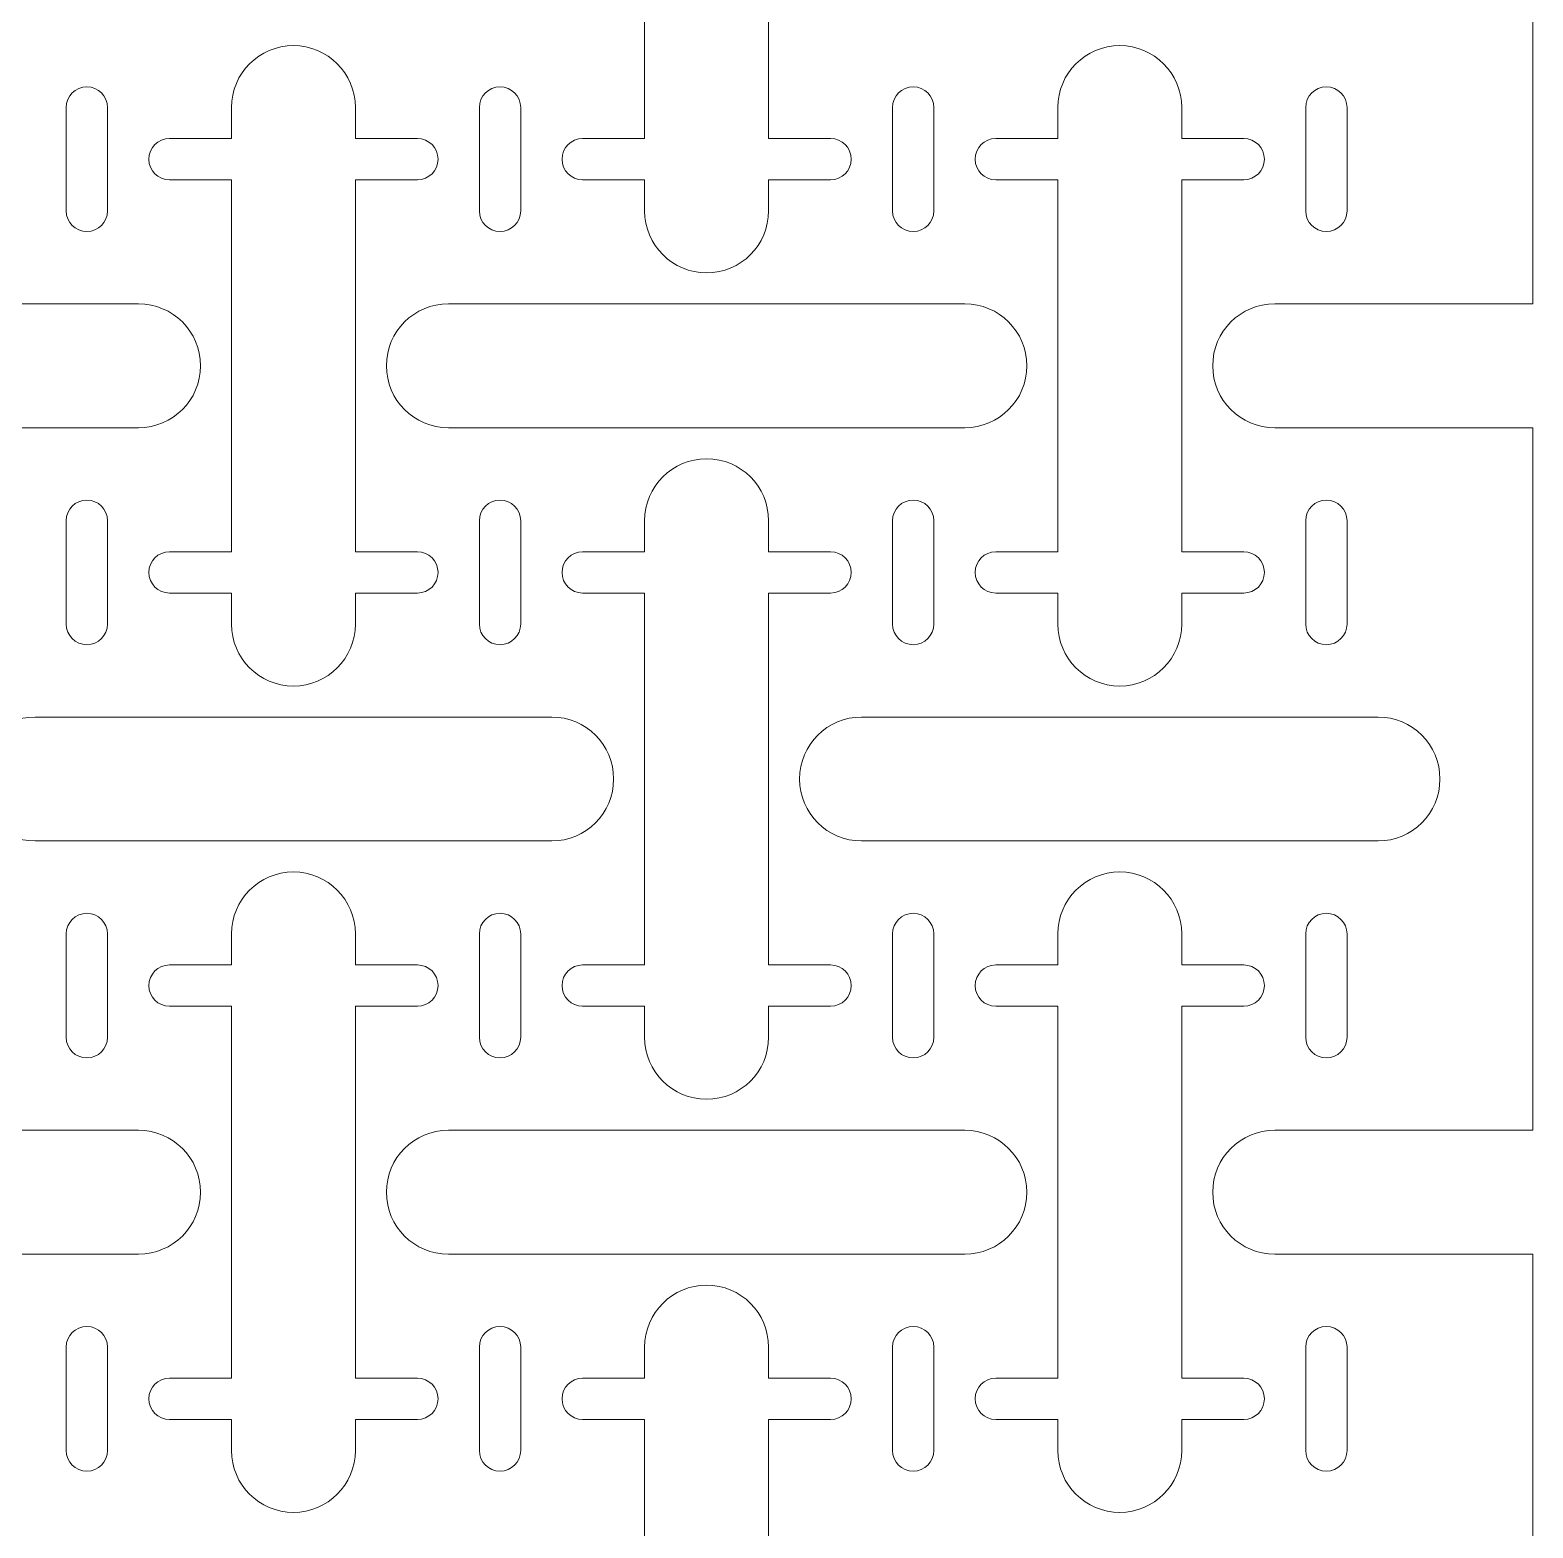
# Model space of a CAD drawing. Header units: metres. Extents: x 0 to 140, y 0 to 240.
# Drawn here: x 103.62 to 140, y 81.88 to 118.12 of the extents above; entities that cross this region are included whole.
import ezdxf

# ---------------------------------------------------------------- set-up
doc = ezdxf.new("R2010")
doc.units = ezdxf.units.M
doc.layers.add('TOP', color=1, linetype='Continuous', lineweight=0)

msp = doc.modelspace()

# ---------------------------------------------------------------- linework, layer by layer
at = {"layer": 'TOP'}
for p, q in [((140, 111.5), (140, 128.5)), ((118.5, 115.5), (118.5, 124.5)), ((121.5, 115.5), (121.5, 124.5)), ((104.5, 113.75), (104.5, 116.25)), ((104.5, 113.75), (104.5, 116.25)), ((104.5, 113.75), (104.5, 116.25)), ((104.5, 113.75), (104.5, 116.25)), ((104.5, 113.75), (104.5, 116.25)), ((104.5, 113.75), (104.5, 116.25)), ((104.5, 113.75), (104.5, 116.25)), ((104.5, 113.75), (104.5, 116.25)), ((104.5, 113.75), (104.5, 116.25)), ((104.5, 113.75), (104.5, 116.25)), ((104.5, 113.75), (104.5, 116.25)), ((104.5, 113.75), (104.5, 116.25)), ((104.5, 113.75), (104.5, 116.25)), ((105.5, 113.75), (105.5, 116.25)), ((105.5, 113.75), (105.5, 116.25)), ((105.5, 113.75), (105.5, 116.25)), ((105.5, 113.75), (105.5, 116.25)), ((105.5, 113.75), (105.5, 116.25)), ((105.5, 113.75), (105.5, 116.25)), ((105.5, 113.75), (105.5, 116.25)), ((105.5, 113.75), (105.5, 116.25)), ((105.5, 113.75), (105.5, 116.25)), ((105.5, 113.75), (105.5, 116.25)), ((105.5, 113.75), (105.5, 116.25)), ((105.5, 113.75), (105.5, 116.25)), ((105.5, 113.75), (105.5, 116.25)), ((108.5, 115.5), (108.5, 116.25)), ((111.5, 115.5), (111.5, 116.25)), ((114.5, 113.75), (114.5, 116.25)), ((114.5, 113.75), (114.5, 116.25)), ((114.5, 113.75), (114.5, 116.25)), ((114.5, 113.75), (114.5, 116.25)), ((114.5, 113.75), (114.5, 116.25)), ((114.5, 113.75), (114.5, 116.25)), ((114.5, 113.75), (114.5, 116.25)), ((114.5, 113.75), (114.5, 116.25)), ((114.5, 113.75), (114.5, 116.25)), ((114.5, 113.75), (114.5, 116.25)), ((114.5, 113.75), (114.5, 116.25)), ((114.5, 113.75), (114.5, 116.25)), ((114.5, 113.75), (114.5, 116.25)), ((115.5, 113.75), (115.5, 116.25)), ((115.5, 113.75), (115.5, 116.25)), ((115.5, 113.75), (115.5, 116.25)), ((115.5, 113.75), (115.5, 116.25)), ((115.5, 113.75), (115.5, 116.25)), ((115.5, 113.75), (115.5, 116.25)), ((115.5, 113.75), (115.5, 116.25)), ((115.5, 113.75), (115.5, 116.25)), ((115.5, 113.75), (115.5, 116.25)), ((115.5, 113.75), (115.5, 116.25)), ((115.5, 113.75), (115.5, 116.25)), ((115.5, 113.75), (115.5, 116.25)), ((115.5, 113.75), (115.5, 116.25)), ((124.5, 113.75), (124.5, 116.25)), ((124.5, 113.75), (124.5, 116.25)), ((124.5, 113.75), (124.5, 116.25)), ((124.5, 113.75), (124.5, 116.25)), ((124.5, 113.75), (124.5, 116.25)), ((124.5, 113.75), (124.5, 116.25)), ((124.5, 113.75), (124.5, 116.25)), ((124.5, 113.75), (124.5, 116.25)), ((124.5, 113.75), (124.5, 116.25)), ((124.5, 113.75), (124.5, 116.25)), ((124.5, 113.75), (124.5, 116.25)), ((124.5, 113.75), (124.5, 116.25)), ((124.5, 113.75), (124.5, 116.25)), ((125.5, 113.75), (125.5, 116.25)), ((125.5, 113.75), (125.5, 116.25)), ((125.5, 113.75), (125.5, 116.25)), ((125.5, 113.75), (125.5, 116.25)), ((125.5, 113.75), (125.5, 116.25)), ((125.5, 113.75), (125.5, 116.25)), ((125.5, 113.75), (125.5, 116.25)), ((125.5, 113.75), (125.5, 116.25)), ((125.5, 113.75), (125.5, 116.25)), ((125.5, 113.75), (125.5, 116.25)), ((125.5, 113.75), (125.5, 116.25)), ((125.5, 113.75), (125.5, 116.25)), ((125.5, 113.75), (125.5, 116.25)), ((128.5, 115.5), (128.5, 116.25)), ((131.5, 115.5), (131.5, 116.25)), ((134.5, 113.75), (134.5, 116.25)), ((134.5, 113.75), (134.5, 116.25)), ((134.5, 113.75), (134.5, 116.25)), ((134.5, 113.75), (134.5, 116.25)), ((134.5, 113.75), (134.5, 116.25)), ((134.5, 113.75), (134.5, 116.25)), ((134.5, 113.75), (134.5, 116.25)), ((134.5, 113.75), (134.5, 116.25)), ((134.5, 113.75), (134.5, 116.25)), ((134.5, 113.75), (134.5, 116.25)), ((134.5, 113.75), (134.5, 116.25)), ((134.5, 113.75), (134.5, 116.25)), ((134.5, 113.75), (134.5, 116.25)), ((135.5, 113.75), (135.5, 116.25)), ((135.5, 113.75), (135.5, 116.25)), ((135.5, 113.75), (135.5, 116.25)), ((135.5, 113.75), (135.5, 116.25)), ((135.5, 113.75), (135.5, 116.25)), ((135.5, 113.75), (135.5, 116.25)), ((135.5, 113.75), (135.5, 116.25)), ((135.5, 113.75), (135.5, 116.25)), ((135.5, 113.75), (135.5, 116.25)), ((135.5, 113.75), (135.5, 116.25)), ((135.5, 113.75), (135.5, 116.25)), ((135.5, 113.75), (135.5, 116.25)), ((135.5, 113.75), (135.5, 116.25)), ((107, 115.5), (108.5, 115.5)), ((113, 115.5), (111.5, 115.5)), ((117, 115.5), (118.5, 115.5)), ((123, 115.5), (121.5, 115.5)), ((127, 115.5), (128.5, 115.5)), ((133, 115.5), (131.5, 115.5)), ((108.5, 114.5), (107, 114.5)), ((108.5, 105.5), (108.5, 114.5)), ((111.5, 105.5), (111.5, 114.5)), ((111.5, 114.5), (113, 114.5)), ((118.5, 114.5), (117, 114.5)), ((118.5, 113.75), (118.5, 114.5)), ((121.5, 113.75), (121.5, 114.5)), ((121.5, 114.5), (123, 114.5)), ((128.5, 114.5), (127, 114.5)), ((128.5, 105.5), (128.5, 114.5)), ((131.5, 105.5), (131.5, 114.5)), ((131.5, 114.5), (133, 114.5)), ((93.75, 111.5), (106.25, 111.5)), ((113.75, 111.5), (126.25, 111.5)), ((133.75, 111.5), (140, 111.5)), ((93.75, 108.5), (106.25, 108.5)), ((113.75, 108.5), (126.25, 108.5)), ((133.75, 108.5), (140, 108.5)), ((140, 91.5), (140, 108.5)), ((104.5, 103.75), (104.5, 106.25)), ((104.5, 103.75), (104.5, 106.25)), ((104.5, 103.75), (104.5, 106.25)), ((104.5, 103.75), (104.5, 106.25)), ((104.5, 103.75), (104.5, 106.25)), ((104.5, 103.75), (104.5, 106.25)), ((104.5, 103.75), (104.5, 106.25)), ((104.5, 103.75), (104.5, 106.25)), ((104.5, 103.75), (104.5, 106.25)), ((104.5, 103.75), (104.5, 106.25)), ((104.5, 103.75), (104.5, 106.25)), ((104.5, 103.75), (104.5, 106.25)), ((104.5, 103.75), (104.5, 106.25)), ((105.5, 103.75), (105.5, 106.25)), ((105.5, 103.75), (105.5, 106.25)), ((105.5, 103.75), (105.5, 106.25)), ((105.5, 103.75), (105.5, 106.25)), ((105.5, 103.75), (105.5, 106.25)), ((105.5, 103.75), (105.5, 106.25)), ((105.5, 103.75), (105.5, 106.25)), ((105.5, 103.75), (105.5, 106.25)), ((105.5, 103.75), (105.5, 106.25)), ((105.5, 103.75), (105.5, 106.25)), ((105.5, 103.75), (105.5, 106.25)), ((105.5, 103.75), (105.5, 106.25)), ((105.5, 103.75), (105.5, 106.25)), ((114.5, 103.75), (114.5, 106.25)), ((114.5, 103.75), (114.5, 106.25)), ((114.5, 103.75), (114.5, 106.25)), ((114.5, 103.75), (114.5, 106.25)), ((114.5, 103.75), (114.5, 106.25)), ((114.5, 103.75), (114.5, 106.25)), ((114.5, 103.75), (114.5, 106.25)), ((114.5, 103.75), (114.5, 106.25)), ((114.5, 103.75), (114.5, 106.25)), ((114.5, 103.75), (114.5, 106.25)), ((114.5, 103.75), (114.5, 106.25)), ((114.5, 103.75), (114.5, 106.25)), ((114.5, 103.75), (114.5, 106.25)), ((115.5, 103.75), (115.5, 106.25)), ((115.5, 103.75), (115.5, 106.25)), ((115.5, 103.75), (115.5, 106.25)), ((115.5, 103.75), (115.5, 106.25)), ((115.5, 103.75), (115.5, 106.25)), ((115.5, 103.75), (115.5, 106.25)), ((115.5, 103.75), (115.5, 106.25)), ((115.5, 103.75), (115.5, 106.25)), ((115.5, 103.75), (115.5, 106.25)), ((115.5, 103.75), (115.5, 106.25)), ((115.5, 103.75), (115.5, 106.25)), ((115.5, 103.75), (115.5, 106.25)), ((115.5, 103.75), (115.5, 106.25)), ((118.5, 105.5), (118.5, 106.25)), ((121.5, 105.5), (121.5, 106.25)), ((124.5, 103.75), (124.5, 106.25)), ((124.5, 103.75), (124.5, 106.25)), ((124.5, 103.75), (124.5, 106.25)), ((124.5, 103.75), (124.5, 106.25)), ((124.5, 103.75), (124.5, 106.25)), ((124.5, 103.75), (124.5, 106.25)), ((124.5, 103.75), (124.5, 106.25)), ((124.5, 103.75), (124.5, 106.25)), ((124.5, 103.75), (124.5, 106.25)), ((124.5, 103.75), (124.5, 106.25)), ((124.5, 103.75), (124.5, 106.25)), ((124.5, 103.75), (124.5, 106.25)), ((124.5, 103.75), (124.5, 106.25)), ((125.5, 103.75), (125.5, 106.25)), ((125.5, 103.75), (125.5, 106.25)), ((125.5, 103.75), (125.5, 106.25)), ((125.5, 103.75), (125.5, 106.25)), ((125.5, 103.75), (125.5, 106.25)), ((125.5, 103.75), (125.5, 106.25)), ((125.5, 103.75), (125.5, 106.25)), ((125.5, 103.75), (125.5, 106.25)), ((125.5, 103.75), (125.5, 106.25)), ((125.5, 103.75), (125.5, 106.25)), ((125.5, 103.75), (125.5, 106.25)), ((125.5, 103.75), (125.5, 106.25)), ((125.5, 103.75), (125.5, 106.25)), ((134.5, 103.75), (134.5, 106.25)), ((134.5, 103.75), (134.5, 106.25)), ((134.5, 103.75), (134.5, 106.25)), ((134.5, 103.75), (134.5, 106.25)), ((134.5, 103.75), (134.5, 106.25)), ((134.5, 103.75), (134.5, 106.25)), ((134.5, 103.75), (134.5, 106.25)), ((134.5, 103.75), (134.5, 106.25)), ((134.5, 103.75), (134.5, 106.25)), ((134.5, 103.75), (134.5, 106.25)), ((134.5, 103.75), (134.5, 106.25)), ((134.5, 103.75), (134.5, 106.25)), ((134.5, 103.75), (134.5, 106.25)), ((135.5, 103.75), (135.5, 106.25)), ((135.5, 103.75), (135.5, 106.25)), ((135.5, 103.75), (135.5, 106.25)), ((135.5, 103.75), (135.5, 106.25)), ((135.5, 103.75), (135.5, 106.25)), ((135.5, 103.75), (135.5, 106.25)), ((135.5, 103.75), (135.5, 106.25)), ((135.5, 103.75), (135.5, 106.25)), ((135.5, 103.75), (135.5, 106.25)), ((135.5, 103.75), (135.5, 106.25)), ((135.5, 103.75), (135.5, 106.25)), ((135.5, 103.75), (135.5, 106.25)), ((135.5, 103.75), (135.5, 106.25)), ((107, 105.5), (108.5, 105.5)), ((113, 105.5), (111.5, 105.5)), ((117, 105.5), (118.5, 105.5)), ((123, 105.5), (121.5, 105.5)), ((127, 105.5), (128.5, 105.5)), ((133, 105.5), (131.5, 105.5)), ((108.5, 104.5), (107, 104.5)), ((108.5, 103.75), (108.5, 104.5)), ((111.5, 103.75), (111.5, 104.5)), ((111.5, 104.5), (113, 104.5)), ((118.5, 104.5), (117, 104.5)), ((118.5, 95.5), (118.5, 104.5)), ((121.5, 95.5), (121.5, 104.5)), ((121.5, 104.5), (123, 104.5)), ((128.5, 104.5), (127, 104.5)), ((128.5, 103.75), (128.5, 104.5)), ((131.5, 103.75), (131.5, 104.5)), ((131.5, 104.5), (133, 104.5)), ((103.75, 101.5), (116.25, 101.5)), ((123.75, 101.5), (136.25, 101.5)), ((103.75, 98.5), (116.25, 98.5)), ((123.75, 98.5), (136.25, 98.5)), ((104.5, 93.75), (104.5, 96.25)), ((104.5, 93.75), (104.5, 96.25)), ((104.5, 93.75), (104.5, 96.25)), ((104.5, 93.75), (104.5, 96.25)), ((104.5, 93.75), (104.5, 96.25)), ((104.5, 93.75), (104.5, 96.25)), ((104.5, 93.75), (104.5, 96.25)), ((104.5, 93.75), (104.5, 96.25)), ((104.5, 93.75), (104.5, 96.25)), ((104.5, 93.75), (104.5, 96.25)), ((104.5, 93.75), (104.5, 96.25)), ((104.5, 93.75), (104.5, 96.25)), ((104.5, 93.75), (104.5, 96.25)), ((105.5, 93.75), (105.5, 96.25)), ((105.5, 93.75), (105.5, 96.25)), ((105.5, 93.75), (105.5, 96.25)), ((105.5, 93.75), (105.5, 96.25)), ((105.5, 93.75), (105.5, 96.25)), ((105.5, 93.75), (105.5, 96.25)), ((105.5, 93.75), (105.5, 96.25)), ((105.5, 93.75), (105.5, 96.25)), ((105.5, 93.75), (105.5, 96.25)), ((105.5, 93.75), (105.5, 96.25)), ((105.5, 93.75), (105.5, 96.25)), ((105.5, 93.75), (105.5, 96.25)), ((105.5, 93.75), (105.5, 96.25)), ((108.5, 95.5), (108.5, 96.25)), ((111.5, 95.5), (111.5, 96.25)), ((114.5, 93.75), (114.5, 96.25)), ((114.5, 93.75), (114.5, 96.25)), ((114.5, 93.75), (114.5, 96.25)), ((114.5, 93.75), (114.5, 96.25)), ((114.5, 93.75), (114.5, 96.25)), ((114.5, 93.75), (114.5, 96.25)), ((114.5, 93.75), (114.5, 96.25)), ((114.5, 93.75), (114.5, 96.25)), ((114.5, 93.75), (114.5, 96.25)), ((114.5, 93.75), (114.5, 96.25)), ((114.5, 93.75), (114.5, 96.25)), ((114.5, 93.75), (114.5, 96.25)), ((114.5, 93.75), (114.5, 96.25)), ((115.5, 93.75), (115.5, 96.25)), ((115.5, 93.75), (115.5, 96.25)), ((115.5, 93.75), (115.5, 96.25)), ((115.5, 93.75), (115.5, 96.25)), ((115.5, 93.75), (115.5, 96.25)), ((115.5, 93.75), (115.5, 96.25)), ((115.5, 93.75), (115.5, 96.25)), ((115.5, 93.75), (115.5, 96.25)), ((115.5, 93.75), (115.5, 96.25)), ((115.5, 93.75), (115.5, 96.25)), ((115.5, 93.75), (115.5, 96.25)), ((115.5, 93.75), (115.5, 96.25)), ((115.5, 93.75), (115.5, 96.25)), ((124.5, 93.75), (124.5, 96.25)), ((124.5, 93.75), (124.5, 96.25)), ((124.5, 93.75), (124.5, 96.25)), ((124.5, 93.75), (124.5, 96.25)), ((124.5, 93.75), (124.5, 96.25)), ((124.5, 93.75), (124.5, 96.25)), ((124.5, 93.75), (124.5, 96.25)), ((124.5, 93.75), (124.5, 96.25)), ((124.5, 93.75), (124.5, 96.25)), ((124.5, 93.75), (124.5, 96.25)), ((124.5, 93.75), (124.5, 96.25)), ((124.5, 93.75), (124.5, 96.25)), ((124.5, 93.75), (124.5, 96.25)), ((125.5, 93.75), (125.5, 96.25)), ((125.5, 93.75), (125.5, 96.25)), ((125.5, 93.75), (125.5, 96.25)), ((125.5, 93.75), (125.5, 96.25)), ((125.5, 93.75), (125.5, 96.25)), ((125.5, 93.75), (125.5, 96.25)), ((125.5, 93.75), (125.5, 96.25)), ((125.5, 93.75), (125.5, 96.25)), ((125.5, 93.75), (125.5, 96.25)), ((125.5, 93.75), (125.5, 96.25)), ((125.5, 93.75), (125.5, 96.25)), ((125.5, 93.75), (125.5, 96.25)), ((125.5, 93.75), (125.5, 96.25)), ((128.5, 95.5), (128.5, 96.25)), ((131.5, 95.5), (131.5, 96.25)), ((134.5, 93.75), (134.5, 96.25)), ((134.5, 93.75), (134.5, 96.25)), ((134.5, 93.75), (134.5, 96.25)), ((134.5, 93.75), (134.5, 96.25)), ((134.5, 93.75), (134.5, 96.25)), ((134.5, 93.75), (134.5, 96.25)), ((134.5, 93.75), (134.5, 96.25)), ((134.5, 93.75), (134.5, 96.25)), ((134.5, 93.75), (134.5, 96.25)), ((134.5, 93.75), (134.5, 96.25)), ((134.5, 93.75), (134.5, 96.25)), ((134.5, 93.75), (134.5, 96.25)), ((134.5, 93.75), (134.5, 96.25)), ((135.5, 93.75), (135.5, 96.25)), ((135.5, 93.75), (135.5, 96.25)), ((135.5, 93.75), (135.5, 96.25)), ((135.5, 93.75), (135.5, 96.25)), ((135.5, 93.75), (135.5, 96.25)), ((135.5, 93.75), (135.5, 96.25)), ((135.5, 93.75), (135.5, 96.25)), ((135.5, 93.75), (135.5, 96.25)), ((135.5, 93.75), (135.5, 96.25)), ((135.5, 93.75), (135.5, 96.25)), ((135.5, 93.75), (135.5, 96.25)), ((135.5, 93.75), (135.5, 96.25)), ((135.5, 93.75), (135.5, 96.25)), ((107, 95.5), (108.5, 95.5)), ((113, 95.5), (111.5, 95.5)), ((117, 95.5), (118.5, 95.5)), ((123, 95.5), (121.5, 95.5)), ((127, 95.5), (128.5, 95.5)), ((133, 95.5), (131.5, 95.5)), ((108.5, 94.5), (107, 94.5)), ((108.5, 85.5), (108.5, 94.5)), ((111.5, 85.5), (111.5, 94.5)), ((111.5, 94.5), (113, 94.5)), ((118.5, 94.5), (117, 94.5)), ((118.5, 93.75), (118.5, 94.5)), ((121.5, 93.75), (121.5, 94.5)), ((121.5, 94.5), (123, 94.5)), ((128.5, 94.5), (127, 94.5)), ((128.5, 85.5), (128.5, 94.5)), ((131.5, 85.5), (131.5, 94.5)), ((131.5, 94.5), (133, 94.5)), ((93.75, 91.5), (106.25, 91.5)), ((113.75, 91.5), (126.25, 91.5)), ((133.75, 91.5), (140, 91.5)), ((93.75, 88.5), (106.25, 88.5)), ((113.75, 88.5), (126.25, 88.5)), ((133.75, 88.5), (140, 88.5)), ((140, 71.5), (140, 88.5)), ((104.5, 83.75), (104.5, 86.25)), ((104.5, 83.75), (104.5, 86.25)), ((104.5, 83.75), (104.5, 86.25)), ((104.5, 83.75), (104.5, 86.25)), ((104.5, 83.75), (104.5, 86.25)), ((104.5, 83.75), (104.5, 86.25)), ((104.5, 83.75), (104.5, 86.25)), ((104.5, 83.75), (104.5, 86.25)), ((104.5, 83.75), (104.5, 86.25)), ((104.5, 83.75), (104.5, 86.25)), ((104.5, 83.75), (104.5, 86.25)), ((104.5, 83.75), (104.5, 86.25)), ((104.5, 83.75), (104.5, 86.25)), ((105.5, 83.75), (105.5, 86.25)), ((105.5, 83.75), (105.5, 86.25)), ((105.5, 83.75), (105.5, 86.25)), ((105.5, 83.75), (105.5, 86.25)), ((105.5, 83.75), (105.5, 86.25)), ((105.5, 83.75), (105.5, 86.25)), ((105.5, 83.75), (105.5, 86.25)), ((105.5, 83.75), (105.5, 86.25)), ((105.5, 83.75), (105.5, 86.25)), ((105.5, 83.75), (105.5, 86.25)), ((105.5, 83.75), (105.5, 86.25)), ((105.5, 83.75), (105.5, 86.25)), ((105.5, 83.75), (105.5, 86.25)), ((114.5, 83.75), (114.5, 86.25)), ((114.5, 83.75), (114.5, 86.25)), ((114.5, 83.75), (114.5, 86.25)), ((114.5, 83.75), (114.5, 86.25)), ((114.5, 83.75), (114.5, 86.25)), ((114.5, 83.75), (114.5, 86.25)), ((114.5, 83.75), (114.5, 86.25)), ((114.5, 83.75), (114.5, 86.25)), ((114.5, 83.75), (114.5, 86.25)), ((114.5, 83.75), (114.5, 86.25)), ((114.5, 83.75), (114.5, 86.25)), ((114.5, 83.75), (114.5, 86.25)), ((114.5, 83.75), (114.5, 86.25)), ((115.5, 83.75), (115.5, 86.25)), ((115.5, 83.75), (115.5, 86.25)), ((115.5, 83.75), (115.5, 86.25)), ((115.5, 83.75), (115.5, 86.25)), ((115.5, 83.75), (115.5, 86.25)), ((115.5, 83.75), (115.5, 86.25)), ((115.5, 83.75), (115.5, 86.25)), ((115.5, 83.75), (115.5, 86.25)), ((115.5, 83.75), (115.5, 86.25)), ((115.5, 83.75), (115.5, 86.25)), ((115.5, 83.75), (115.5, 86.25)), ((115.5, 83.75), (115.5, 86.25)), ((115.5, 83.75), (115.5, 86.25)), ((118.5, 85.5), (118.5, 86.25)), ((121.5, 85.5), (121.5, 86.25)), ((124.5, 83.75), (124.5, 86.25)), ((124.5, 83.75), (124.5, 86.25)), ((124.5, 83.75), (124.5, 86.25)), ((124.5, 83.75), (124.5, 86.25)), ((124.5, 83.75), (124.5, 86.25)), ((124.5, 83.75), (124.5, 86.25)), ((124.5, 83.75), (124.5, 86.25)), ((124.5, 83.75), (124.5, 86.25)), ((124.5, 83.75), (124.5, 86.25)), ((124.5, 83.75), (124.5, 86.25)), ((124.5, 83.75), (124.5, 86.25)), ((124.5, 83.75), (124.5, 86.25)), ((124.5, 83.75), (124.5, 86.25)), ((125.5, 83.75), (125.5, 86.25)), ((125.5, 83.75), (125.5, 86.25)), ((125.5, 83.75), (125.5, 86.25)), ((125.5, 83.75), (125.5, 86.25)), ((125.5, 83.75), (125.5, 86.25)), ((125.5, 83.75), (125.5, 86.25)), ((125.5, 83.75), (125.5, 86.25)), ((125.5, 83.75), (125.5, 86.25)), ((125.5, 83.75), (125.5, 86.25)), ((125.5, 83.75), (125.5, 86.25)), ((125.5, 83.75), (125.5, 86.25)), ((125.5, 83.75), (125.5, 86.25)), ((125.5, 83.75), (125.5, 86.25)), ((134.5, 83.75), (134.5, 86.25)), ((134.5, 83.75), (134.5, 86.25)), ((134.5, 83.75), (134.5, 86.25)), ((134.5, 83.75), (134.5, 86.25)), ((134.5, 83.75), (134.5, 86.25)), ((134.5, 83.75), (134.5, 86.25)), ((134.5, 83.75), (134.5, 86.25)), ((134.5, 83.75), (134.5, 86.25)), ((134.5, 83.75), (134.5, 86.25)), ((134.5, 83.75), (134.5, 86.25)), ((134.5, 83.75), (134.5, 86.25)), ((134.5, 83.75), (134.5, 86.25)), ((134.5, 83.75), (134.5, 86.25)), ((135.5, 83.75), (135.5, 86.25)), ((135.5, 83.75), (135.5, 86.25)), ((135.5, 83.75), (135.5, 86.25)), ((135.5, 83.75), (135.5, 86.25)), ((135.5, 83.75), (135.5, 86.25)), ((135.5, 83.75), (135.5, 86.25)), ((135.5, 83.75), (135.5, 86.25)), ((135.5, 83.75), (135.5, 86.25)), ((135.5, 83.75), (135.5, 86.25)), ((135.5, 83.75), (135.5, 86.25)), ((135.5, 83.75), (135.5, 86.25)), ((135.5, 83.75), (135.5, 86.25)), ((135.5, 83.75), (135.5, 86.25)), ((107, 85.5), (108.5, 85.5)), ((113, 85.5), (111.5, 85.5)), ((117, 85.5), (118.5, 85.5)), ((123, 85.5), (121.5, 85.5)), ((127, 85.5), (128.5, 85.5)), ((133, 85.5), (131.5, 85.5)), ((108.5, 84.5), (107, 84.5)), ((108.5, 83.75), (108.5, 84.5)), ((111.5, 83.75), (111.5, 84.5)), ((111.5, 84.5), (113, 84.5)), ((118.5, 84.5), (117, 84.5)), ((118.5, 75.5), (118.5, 84.5)), ((121.5, 75.5), (121.5, 84.5)), ((121.5, 84.5), (123, 84.5)), ((128.5, 84.5), (127, 84.5)), ((128.5, 83.75), (128.5, 84.5)), ((131.5, 83.75), (131.5, 84.5)), ((131.5, 84.5), (133, 84.5))]:
    msp.add_line(p, q, dxfattribs=at)
for centre, radius, start, end in [((110, 116.25), 1.5, 0, 180), ((130, 116.25), 1.5, 0, 180), ((105, 116.25), 0.5, 0, 180), ((105, 116.25), 0.5, 0, 180), ((105, 116.25), 0.5, 0, 180), ((105, 116.25), 0.5, 0, 180), ((105, 116.25), 0.5, 0, 180), ((105, 116.25), 0.5, 0, 180), ((105, 116.25), 0.5, 0, 180), ((105, 116.25), 0.5, 0, 180), ((105, 116.25), 0.5, 0, 180), ((105, 116.25), 0.5, 0, 180), ((105, 116.25), 0.5, 0, 180), ((105, 116.25), 0.5, 0, 180), ((105, 116.25), 0.5, 0, 180), ((115, 116.25), 0.5, 0, 180), ((115, 116.25), 0.5, 0, 180), ((115, 116.25), 0.5, 0, 180), ((115, 116.25), 0.5, 0, 180), ((115, 116.25), 0.5, 0, 180), ((115, 116.25), 0.5, 0, 180), ((115, 116.25), 0.5, 0, 180), ((115, 116.25), 0.5, 0, 180), ((115, 116.25), 0.5, 0, 180), ((115, 116.25), 0.5, 0, 180), ((115, 116.25), 0.5, 0, 180), ((115, 116.25), 0.5, 0, 180), ((115, 116.25), 0.5, 0, 180), ((125, 116.25), 0.5, 0, 180), ((125, 116.25), 0.5, 0, 180), ((125, 116.25), 0.5, 0, 180), ((125, 116.25), 0.5, 0, 180), ((125, 116.25), 0.5, 0, 180), ((125, 116.25), 0.5, 0, 180), ((125, 116.25), 0.5, 0, 180), ((125, 116.25), 0.5, 0, 180), ((125, 116.25), 0.5, 0, 180), ((125, 116.25), 0.5, 0, 180), ((125, 116.25), 0.5, 0, 180), ((125, 116.25), 0.5, 0, 180), ((125, 116.25), 0.5, 0, 180), ((135, 116.25), 0.5, 0, 180), ((135, 116.25), 0.5, 0, 180), ((135, 116.25), 0.5, 0, 180), ((135, 116.25), 0.5, 0, 180), ((135, 116.25), 0.5, 0, 180), ((135, 116.25), 0.5, 0, 180), ((135, 116.25), 0.5, 0, 180), ((135, 116.25), 0.5, 0, 180), ((135, 116.25), 0.5, 0, 180), ((135, 116.25), 0.5, 0, 180), ((135, 116.25), 0.5, 0, 180), ((135, 116.25), 0.5, 0, 180), ((135, 116.25), 0.5, 0, 180), ((107, 115), 0.5, -270, -90), ((113, 115), 0.5, -90, 90), ((117, 115), 0.5, -270, -90), ((123, 115), 0.5, -90, 90), ((127, 115), 0.5, -270, -90), ((133, 115), 0.5, -90, 90), ((105, 113.75), 0.5, -180, 0), ((105, 113.75), 0.5, -180, 0), ((105, 113.75), 0.5, -180, 0), ((105, 113.75), 0.5, -180, 0), ((105, 113.75), 0.5, -180, 0), ((105, 113.75), 0.5, -180, 0), ((105, 113.75), 0.5, -180, 0), ((105, 113.75), 0.5, -180, 0), ((105, 113.75), 0.5, -180, 0), ((105, 113.75), 0.5, -180, 0), ((105, 113.75), 0.5, -180, 0), ((105, 113.75), 0.5, -180, 0), ((105, 113.75), 0.5, -180, 0), ((115, 113.75), 0.5, -180, 0), ((115, 113.75), 0.5, -180, 0), ((115, 113.75), 0.5, -180, 0), ((115, 113.75), 0.5, -180, 0), ((115, 113.75), 0.5, -180, 0), ((115, 113.75), 0.5, -180, 0), ((115, 113.75), 0.5, -180, 0), ((115, 113.75), 0.5, -180, 0), ((115, 113.75), 0.5, -180, 0), ((115, 113.75), 0.5, -180, 0), ((115, 113.75), 0.5, -180, 0), ((115, 113.75), 0.5, -180, 0), ((115, 113.75), 0.5, -180, 0), ((120, 113.75), 1.5, -180, 0), ((125, 113.75), 0.5, -180, 0), ((125, 113.75), 0.5, -180, 0), ((125, 113.75), 0.5, -180, 0), ((125, 113.75), 0.5, -180, 0), ((125, 113.75), 0.5, -180, 0), ((125, 113.75), 0.5, -180, 0), ((125, 113.75), 0.5, -180, 0), ((125, 113.75), 0.5, -180, 0), ((125, 113.75), 0.5, -180, 0), ((125, 113.75), 0.5, -180, 0), ((125, 113.75), 0.5, -180, 0), ((125, 113.75), 0.5, -180, 0), ((125, 113.75), 0.5, -180, 0), ((135, 113.75), 0.5, -180, 0), ((135, 113.75), 0.5, -180, 0), ((135, 113.75), 0.5, -180, 0), ((135, 113.75), 0.5, -180, 0), ((135, 113.75), 0.5, -180, 0), ((135, 113.75), 0.5, -180, 0), ((135, 113.75), 0.5, -180, 0), ((135, 113.75), 0.5, -180, 0), ((135, 113.75), 0.5, -180, 0), ((135, 113.75), 0.5, -180, 0), ((135, 113.75), 0.5, -180, 0), ((135, 113.75), 0.5, -180, 0), ((135, 113.75), 0.5, -180, 0), ((106.25, 110), 1.5, -90, 90), ((113.75, 110), 1.5, -270, -90), ((126.25, 110), 1.5, -90, 90), ((133.75, 110), 1.5, -270, -90), ((120, 106.25), 1.5, 0, 180), ((105, 106.25), 0.5, 0, 180), ((105, 106.25), 0.5, 0, 180), ((105, 106.25), 0.5, 0, 180), ((105, 106.25), 0.5, 0, 180), ((105, 106.25), 0.5, 0, 180), ((105, 106.25), 0.5, 0, 180), ((105, 106.25), 0.5, 0, 180), ((105, 106.25), 0.5, 0, 180), ((105, 106.25), 0.5, 0, 180), ((105, 106.25), 0.5, 0, 180), ((105, 106.25), 0.5, 0, 180), ((105, 106.25), 0.5, 0, 180), ((105, 106.25), 0.5, 0, 180), ((115, 106.25), 0.5, 0, 180), ((115, 106.25), 0.5, 0, 180), ((115, 106.25), 0.5, 0, 180), ((115, 106.25), 0.5, 0, 180), ((115, 106.25), 0.5, 0, 180), ((115, 106.25), 0.5, 0, 180), ((115, 106.25), 0.5, 0, 180), ((115, 106.25), 0.5, 0, 180), ((115, 106.25), 0.5, 0, 180), ((115, 106.25), 0.5, 0, 180), ((115, 106.25), 0.5, 0, 180), ((115, 106.25), 0.5, 0, 180), ((115, 106.25), 0.5, 0, 180), ((125, 106.25), 0.5, 0, 180), ((125, 106.25), 0.5, 0, 180), ((125, 106.25), 0.5, 0, 180), ((125, 106.25), 0.5, 0, 180), ((125, 106.25), 0.5, 0, 180), ((125, 106.25), 0.5, 0, 180), ((125, 106.25), 0.5, 0, 180), ((125, 106.25), 0.5, 0, 180), ((125, 106.25), 0.5, 0, 180), ((125, 106.25), 0.5, 0, 180), ((125, 106.25), 0.5, 0, 180), ((125, 106.25), 0.5, 0, 180), ((125, 106.25), 0.5, 0, 180), ((135, 106.25), 0.5, 0, 180), ((135, 106.25), 0.5, 0, 180), ((135, 106.25), 0.5, 0, 180), ((135, 106.25), 0.5, 0, 180), ((135, 106.25), 0.5, 0, 180), ((135, 106.25), 0.5, 0, 180), ((135, 106.25), 0.5, 0, 180), ((135, 106.25), 0.5, 0, 180), ((135, 106.25), 0.5, 0, 180), ((135, 106.25), 0.5, 0, 180), ((135, 106.25), 0.5, 0, 180), ((135, 106.25), 0.5, 0, 180), ((135, 106.25), 0.5, 0, 180), ((107, 105), 0.5, -270, -90), ((113, 105), 0.5, -90, 90), ((117, 105), 0.5, -270, -90), ((123, 105), 0.5, -90, 90), ((127, 105), 0.5, -270, -90), ((133, 105), 0.5, -90, 90), ((105, 103.75), 0.5, -180, 0), ((105, 103.75), 0.5, -180, 0), ((105, 103.75), 0.5, -180, 0), ((105, 103.75), 0.5, -180, 0), ((105, 103.75), 0.5, -180, 0), ((105, 103.75), 0.5, -180, 0), ((105, 103.75), 0.5, -180, 0), ((105, 103.75), 0.5, -180, 0), ((105, 103.75), 0.5, -180, 0), ((105, 103.75), 0.5, -180, 0), ((105, 103.75), 0.5, -180, 0), ((105, 103.75), 0.5, -180, 0), ((105, 103.75), 0.5, -180, 0), ((110, 103.75), 1.5, -180, 0), ((115, 103.75), 0.5, -180, 0), ((115, 103.75), 0.5, -180, 0), ((115, 103.75), 0.5, -180, 0), ((115, 103.75), 0.5, -180, 0), ((115, 103.75), 0.5, -180, 0), ((115, 103.75), 0.5, -180, 0), ((115, 103.75), 0.5, -180, 0), ((115, 103.75), 0.5, -180, 0), ((115, 103.75), 0.5, -180, 0), ((115, 103.75), 0.5, -180, 0), ((115, 103.75), 0.5, -180, 0), ((115, 103.75), 0.5, -180, 0), ((115, 103.75), 0.5, -180, 0), ((125, 103.75), 0.5, -180, 0), ((125, 103.75), 0.5, -180, 0), ((125, 103.75), 0.5, -180, 0), ((125, 103.75), 0.5, -180, 0), ((125, 103.75), 0.5, -180, 0), ((125, 103.75), 0.5, -180, 0), ((125, 103.75), 0.5, -180, 0), ((125, 103.75), 0.5, -180, 0), ((125, 103.75), 0.5, -180, 0), ((125, 103.75), 0.5, -180, 0), ((125, 103.75), 0.5, -180, 0), ((125, 103.75), 0.5, -180, 0), ((125, 103.75), 0.5, -180, 0), ((130, 103.75), 1.5, -180, 0), ((135, 103.75), 0.5, -180, 0), ((135, 103.75), 0.5, -180, 0), ((135, 103.75), 0.5, -180, 0), ((135, 103.75), 0.5, -180, 0), ((135, 103.75), 0.5, -180, 0), ((135, 103.75), 0.5, -180, 0), ((135, 103.75), 0.5, -180, 0), ((135, 103.75), 0.5, -180, 0), ((135, 103.75), 0.5, -180, 0), ((135, 103.75), 0.5, -180, 0), ((135, 103.75), 0.5, -180, 0), ((135, 103.75), 0.5, -180, 0), ((135, 103.75), 0.5, -180, 0), ((103.75, 100), 1.5, -270, -90), ((116.25, 100), 1.5, -90, 90), ((123.75, 100), 1.5, -270, -90), ((136.25, 100), 1.5, -90, 90), ((110, 96.25), 1.5, 0, 180), ((130, 96.25), 1.5, 0, 180), ((105, 96.25), 0.5, 0, 180), ((105, 96.25), 0.5, 0, 180), ((105, 96.25), 0.5, 0, 180), ((105, 96.25), 0.5, 0, 180), ((105, 96.25), 0.5, 0, 180), ((105, 96.25), 0.5, 0, 180), ((105, 96.25), 0.5, 0, 180), ((105, 96.25), 0.5, 0, 180), ((105, 96.25), 0.5, 0, 180), ((105, 96.25), 0.5, 0, 180), ((105, 96.25), 0.5, 0, 180), ((105, 96.25), 0.5, 0, 180), ((105, 96.25), 0.5, 0, 180), ((115, 96.25), 0.5, 0, 180), ((115, 96.25), 0.5, 0, 180), ((115, 96.25), 0.5, 0, 180), ((115, 96.25), 0.5, 0, 180), ((115, 96.25), 0.5, 0, 180), ((115, 96.25), 0.5, 0, 180), ((115, 96.25), 0.5, 0, 180), ((115, 96.25), 0.5, 0, 180), ((115, 96.25), 0.5, 0, 180), ((115, 96.25), 0.5, 0, 180), ((115, 96.25), 0.5, 0, 180), ((115, 96.25), 0.5, 0, 180), ((115, 96.25), 0.5, 0, 180), ((125, 96.25), 0.5, 0, 180), ((125, 96.25), 0.5, 0, 180), ((125, 96.25), 0.5, 0, 180), ((125, 96.25), 0.5, 0, 180), ((125, 96.25), 0.5, 0, 180), ((125, 96.25), 0.5, 0, 180), ((125, 96.25), 0.5, 0, 180), ((125, 96.25), 0.5, 0, 180), ((125, 96.25), 0.5, 0, 180), ((125, 96.25), 0.5, 0, 180), ((125, 96.25), 0.5, 0, 180), ((125, 96.25), 0.5, 0, 180), ((125, 96.25), 0.5, 0, 180), ((135, 96.25), 0.5, 0, 180), ((135, 96.25), 0.5, 0, 180), ((135, 96.25), 0.5, 0, 180), ((135, 96.25), 0.5, 0, 180), ((135, 96.25), 0.5, 0, 180), ((135, 96.25), 0.5, 0, 180), ((135, 96.25), 0.5, 0, 180), ((135, 96.25), 0.5, 0, 180), ((135, 96.25), 0.5, 0, 180), ((135, 96.25), 0.5, 0, 180), ((135, 96.25), 0.5, 0, 180), ((135, 96.25), 0.5, 0, 180), ((135, 96.25), 0.5, 0, 180), ((107, 95), 0.5, -270, -90), ((113, 95), 0.5, -90, 90), ((117, 95), 0.5, -270, -90), ((123, 95), 0.5, -90, 90), ((127, 95), 0.5, -270, -90), ((133, 95), 0.5, -90, 90), ((105, 93.75), 0.5, -180, 0), ((105, 93.75), 0.5, -180, 0), ((105, 93.75), 0.5, -180, 0), ((105, 93.75), 0.5, -180, 0), ((105, 93.75), 0.5, -180, 0), ((105, 93.75), 0.5, -180, 0), ((105, 93.75), 0.5, -180, 0), ((105, 93.75), 0.5, -180, 0), ((105, 93.75), 0.5, -180, 0), ((105, 93.75), 0.5, -180, 0), ((105, 93.75), 0.5, -180, 0), ((105, 93.75), 0.5, -180, 0), ((105, 93.75), 0.5, -180, 0), ((115, 93.75), 0.5, -180, 0), ((115, 93.75), 0.5, -180, 0), ((115, 93.75), 0.5, -180, 0), ((115, 93.75), 0.5, -180, 0), ((115, 93.75), 0.5, -180, 0), ((115, 93.75), 0.5, -180, 0), ((115, 93.75), 0.5, -180, 0), ((115, 93.75), 0.5, -180, 0), ((115, 93.75), 0.5, -180, 0), ((115, 93.75), 0.5, -180, 0), ((115, 93.75), 0.5, -180, 0), ((115, 93.75), 0.5, -180, 0), ((115, 93.75), 0.5, -180, 0), ((120, 93.75), 1.5, -180, 0), ((125, 93.75), 0.5, -180, 0), ((125, 93.75), 0.5, -180, 0), ((125, 93.75), 0.5, -180, 0), ((125, 93.75), 0.5, -180, 0), ((125, 93.75), 0.5, -180, 0), ((125, 93.75), 0.5, -180, 0), ((125, 93.75), 0.5, -180, 0), ((125, 93.75), 0.5, -180, 0), ((125, 93.75), 0.5, -180, 0), ((125, 93.75), 0.5, -180, 0), ((125, 93.75), 0.5, -180, 0), ((125, 93.75), 0.5, -180, 0), ((125, 93.75), 0.5, -180, 0), ((135, 93.75), 0.5, -180, 0), ((135, 93.75), 0.5, -180, 0), ((135, 93.75), 0.5, -180, 0), ((135, 93.75), 0.5, -180, 0), ((135, 93.75), 0.5, -180, 0), ((135, 93.75), 0.5, -180, 0), ((135, 93.75), 0.5, -180, 0), ((135, 93.75), 0.5, -180, 0), ((135, 93.75), 0.5, -180, 0), ((135, 93.75), 0.5, -180, 0), ((135, 93.75), 0.5, -180, 0), ((135, 93.75), 0.5, -180, 0), ((135, 93.75), 0.5, -180, 0), ((106.25, 90), 1.5, -90, 90), ((113.75, 90), 1.5, -270, -90), ((126.25, 90), 1.5, -90, 90), ((133.75, 90), 1.5, -270, -90), ((120, 86.25), 1.5, 0, 180), ((105, 86.25), 0.5, 0, 180), ((105, 86.25), 0.5, 0, 180), ((105, 86.25), 0.5, 0, 180), ((105, 86.25), 0.5, 0, 180), ((105, 86.25), 0.5, 0, 180), ((105, 86.25), 0.5, 0, 180), ((105, 86.25), 0.5, 0, 180), ((105, 86.25), 0.5, 0, 180), ((105, 86.25), 0.5, 0, 180), ((105, 86.25), 0.5, 0, 180), ((105, 86.25), 0.5, 0, 180), ((105, 86.25), 0.5, 0, 180), ((105, 86.25), 0.5, 0, 180), ((115, 86.25), 0.5, 0, 180), ((115, 86.25), 0.5, 0, 180), ((115, 86.25), 0.5, 0, 180), ((115, 86.25), 0.5, 0, 180), ((115, 86.25), 0.5, 0, 180), ((115, 86.25), 0.5, 0, 180), ((115, 86.25), 0.5, 0, 180), ((115, 86.25), 0.5, 0, 180), ((115, 86.25), 0.5, 0, 180), ((115, 86.25), 0.5, 0, 180), ((115, 86.25), 0.5, 0, 180), ((115, 86.25), 0.5, 0, 180), ((115, 86.25), 0.5, 0, 180), ((125, 86.25), 0.5, 0, 180), ((125, 86.25), 0.5, 0, 180), ((125, 86.25), 0.5, 0, 180), ((125, 86.25), 0.5, 0, 180), ((125, 86.25), 0.5, 0, 180), ((125, 86.25), 0.5, 0, 180), ((125, 86.25), 0.5, 0, 180), ((125, 86.25), 0.5, 0, 180), ((125, 86.25), 0.5, 0, 180), ((125, 86.25), 0.5, 0, 180), ((125, 86.25), 0.5, 0, 180), ((125, 86.25), 0.5, 0, 180), ((125, 86.25), 0.5, 0, 180), ((135, 86.25), 0.5, 0, 180), ((135, 86.25), 0.5, 0, 180), ((135, 86.25), 0.5, 0, 180), ((135, 86.25), 0.5, 0, 180), ((135, 86.25), 0.5, 0, 180), ((135, 86.25), 0.5, 0, 180), ((135, 86.25), 0.5, 0, 180), ((135, 86.25), 0.5, 0, 180), ((135, 86.25), 0.5, 0, 180), ((135, 86.25), 0.5, 0, 180), ((135, 86.25), 0.5, 0, 180), ((135, 86.25), 0.5, 0, 180), ((135, 86.25), 0.5, 0, 180), ((107, 85), 0.5, -270, -90), ((113, 85), 0.5, -90, 90), ((117, 85), 0.5, -270, -90), ((123, 85), 0.5, -90, 90), ((127, 85), 0.5, -270, -90), ((133, 85), 0.5, -90, 90), ((105, 83.75), 0.5, -180, 0), ((105, 83.75), 0.5, -180, 0), ((105, 83.75), 0.5, -180, 0), ((105, 83.75), 0.5, -180, 0), ((105, 83.75), 0.5, -180, 0), ((105, 83.75), 0.5, -180, 0), ((105, 83.75), 0.5, -180, 0), ((105, 83.75), 0.5, -180, 0), ((105, 83.75), 0.5, -180, 0), ((105, 83.75), 0.5, -180, 0), ((105, 83.75), 0.5, -180, 0), ((105, 83.75), 0.5, -180, 0), ((105, 83.75), 0.5, -180, 0), ((110, 83.75), 1.5, -180, 0), ((115, 83.75), 0.5, -180, 0), ((115, 83.75), 0.5, -180, 0), ((115, 83.75), 0.5, -180, 0), ((115, 83.75), 0.5, -180, 0), ((115, 83.75), 0.5, -180, 0), ((115, 83.75), 0.5, -180, 0), ((115, 83.75), 0.5, -180, 0), ((115, 83.75), 0.5, -180, 0), ((115, 83.75), 0.5, -180, 0), ((115, 83.75), 0.5, -180, 0), ((115, 83.75), 0.5, -180, 0), ((115, 83.75), 0.5, -180, 0), ((115, 83.75), 0.5, -180, 0), ((125, 83.75), 0.5, -180, 0), ((125, 83.75), 0.5, -180, 0), ((125, 83.75), 0.5, -180, 0), ((125, 83.75), 0.5, -180, 0), ((125, 83.75), 0.5, -180, 0), ((125, 83.75), 0.5, -180, 0), ((125, 83.75), 0.5, -180, 0), ((125, 83.75), 0.5, -180, 0), ((125, 83.75), 0.5, -180, 0), ((125, 83.75), 0.5, -180, 0), ((125, 83.75), 0.5, -180, 0), ((125, 83.75), 0.5, -180, 0), ((125, 83.75), 0.5, -180, 0), ((130, 83.75), 1.5, -180, 0), ((135, 83.75), 0.5, -180, 0), ((135, 83.75), 0.5, -180, 0), ((135, 83.75), 0.5, -180, 0), ((135, 83.75), 0.5, -180, 0), ((135, 83.75), 0.5, -180, 0), ((135, 83.75), 0.5, -180, 0), ((135, 83.75), 0.5, -180, 0), ((135, 83.75), 0.5, -180, 0), ((135, 83.75), 0.5, -180, 0), ((135, 83.75), 0.5, -180, 0), ((135, 83.75), 0.5, -180, 0), ((135, 83.75), 0.5, -180, 0), ((135, 83.75), 0.5, -180, 0)]:
    msp.add_arc(centre, radius, start, end, dxfattribs=at)

doc.saveas('drawing.dxf')
